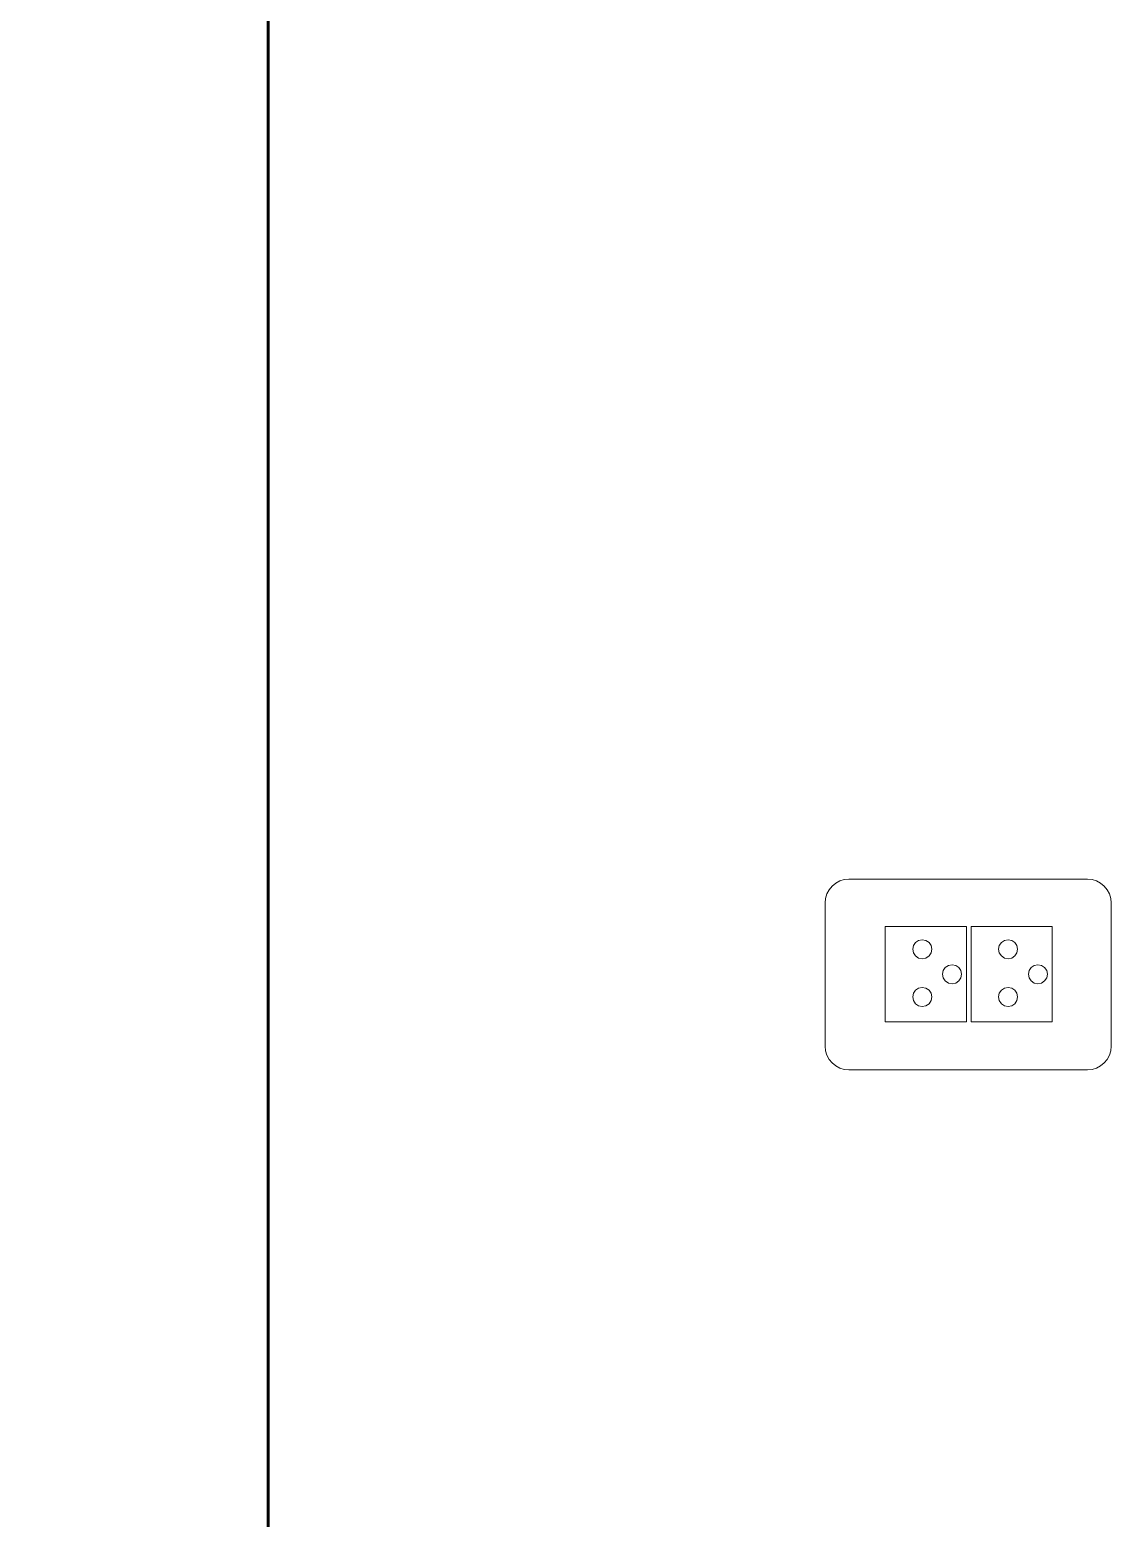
# Model space of a CAD drawing. Header units: metres. Extents: x -41 to 412, y -15 to 25.
# Drawn here: x 323.956 to 324.41, y -13.409 to -12.784 of the extents above; entities that cross this region are included whole.
import ezdxf

# ---------------------------------------------------------------- set-up
doc = ezdxf.new("R2010")
doc.units = ezdxf.units.M
doc.header["$MEASUREMENT"] = 0
doc.set_wipeout_variables(frame=1)
doc.linetypes.add('Wipeout_Contour', pattern=[1, 0, -1])
doc.layers.add('Interior - Furniture', color=7, linetype='Continuous')
doc.layers.add('Structural - Bearing', color=7, linetype='Continuous')

msp = doc.modelspace()

# ---------------------------------------------------------------- linework, layer by layer
at = {"layer": 'Interior - Furniture', "color": 55, "linetype": 'Continuous', "lineweight": 13, "true_color": 0xa2a233}
for p, q in [((324.29263, -13.14348), (324.29415, -13.14224)), ((324.29415, -13.14224), (324.29588, -13.14131)), ((324.29588, -13.14131), (324.29775, -13.14074)), ((324.29775, -13.14074), (324.2997, -13.14055)), ((324.2997, -13.14055), (324.3997, -13.14055)), ((324.3997, -13.14055), (324.40166, -13.14074)), ((324.40166, -13.14074), (324.40353, -13.14131)), ((324.40353, -13.14131), (324.40526, -13.14224)), ((324.40526, -13.14224), (324.40678, -13.14348)), ((324.2897, -13.15055), (324.2899, -13.1486)), ((324.2899, -13.1486), (324.29047, -13.14672)), ((324.29047, -13.14672), (324.29139, -13.145)), ((324.29139, -13.145), (324.29263, -13.14348)), ((324.40678, -13.14348), (324.40802, -13.145)), ((324.40802, -13.145), (324.40894, -13.14672)), ((324.40894, -13.14672), (324.40951, -13.1486)), ((324.40951, -13.1486), (324.4097, -13.15055)), ((324.2897, -13.21055), (324.2897, -13.15055)), ((324.4097, -13.15055), (324.4097, -13.21055)), ((324.34894, -13.16041), (324.31494, -13.16041)), ((324.31494, -13.16041), (324.31494, -13.20041)), ((324.38494, -13.16041), (324.35094, -13.16041)), ((324.35094, -13.16041), (324.35094, -13.20041)), ((324.31494, -13.20041), (324.34894, -13.20041)), ((324.35094, -13.20041), (324.38494, -13.20041)), ((324.2899, -13.2125), (324.2897, -13.21055)), ((324.4097, -13.21055), (324.40951, -13.2125)), ((324.29047, -13.21438), (324.2899, -13.2125)), ((324.29139, -13.21611), (324.29047, -13.21438)), ((324.29263, -13.21762), (324.29139, -13.21611)), ((324.29415, -13.21887), (324.29263, -13.21762)), ((324.40678, -13.21762), (324.40526, -13.21887)), ((324.40802, -13.21611), (324.40678, -13.21762)), ((324.40894, -13.21438), (324.40802, -13.21611)), ((324.40951, -13.2125), (324.40894, -13.21438)), ((324.29588, -13.21979), (324.29415, -13.21887)), ((324.29775, -13.22036), (324.29588, -13.21979)), ((324.2997, -13.22055), (324.29775, -13.22036)), ((324.3997, -13.22055), (324.2997, -13.22055)), ((324.40166, -13.22036), (324.3997, -13.22055)), ((324.40353, -13.21979), (324.40166, -13.22036)), ((324.40526, -13.21887), (324.40353, -13.21979))]:
    msp.add_line(p, q, dxfattribs=at)

# ---------------------------------------------------------------- wipeouts: each hides what was drawn before it
at = {"color": 254, "linetype": 'Wipeout_Contour', "lineweight": 0, "ltscale": 5193.566824}
msp.add_wipeout([(324.32645, -13.16994), (324.32675, -13.17147), (324.32762, -13.17276), (324.32892, -13.17363), (324.33045, -13.17394), (324.33198, -13.17363), (324.33328, -13.17276), (324.33414, -13.17147), (324.33445, -13.16994), (324.33414, -13.1684), (324.33328, -13.16711), (324.33198, -13.16624), (324.33045, -13.16594), (324.32892, -13.16624), (324.32762, -13.16711), (324.32675, -13.1684)], dxfattribs=at).dxf.layer = 'Interior - Furniture'
at = {"color": 254, "linetype": 'Wipeout_Contour', "lineweight": 0, "ltscale": 5194.142349}
msp.add_wipeout([(324.36245, -13.16994), (324.36275, -13.17147), (324.36362, -13.17276), (324.36492, -13.17363), (324.36645, -13.17394), (324.36798, -13.17363), (324.36928, -13.17276), (324.37014, -13.17147), (324.37045, -13.16994), (324.37014, -13.1684), (324.36928, -13.16711), (324.36798, -13.16624), (324.36645, -13.16594), (324.36492, -13.16624), (324.36362, -13.16711), (324.36275, -13.1684)], dxfattribs=at).dxf.layer = 'Interior - Furniture'
at = {"color": 254, "linetype": 'Wipeout_Contour', "lineweight": 0, "ltscale": 5193.773264}
msp.add_wipeout([(324.33894, -13.18041), (324.33924, -13.18194), (324.34011, -13.18324), (324.34141, -13.18411), (324.34294, -13.18441), (324.34447, -13.18411), (324.34576, -13.18324), (324.34663, -13.18194), (324.34694, -13.18041), (324.34663, -13.17888), (324.34576, -13.17758), (324.34447, -13.17672), (324.34294, -13.17641), (324.34141, -13.17672), (324.34011, -13.17758), (324.33924, -13.17888)], dxfattribs=at).dxf.layer = 'Interior - Furniture'
at = {"color": 254, "linetype": 'Wipeout_Contour', "lineweight": 0, "ltscale": 5194.348789}
msp.add_wipeout([(324.37494, -13.18041), (324.37524, -13.18194), (324.37611, -13.18324), (324.37741, -13.18411), (324.37894, -13.18441), (324.38047, -13.18411), (324.38176, -13.18324), (324.38263, -13.18194), (324.38294, -13.18041), (324.38263, -13.17888), (324.38176, -13.17758), (324.38047, -13.17672), (324.37894, -13.17641), (324.37741, -13.17672), (324.37611, -13.17758), (324.37524, -13.17888)], dxfattribs=at).dxf.layer = 'Interior - Furniture'
at = {"color": 254, "linetype": 'Wipeout_Contour', "lineweight": 0, "ltscale": 5193.579817}
msp.add_wipeout([(324.32675, -13.1884), (324.32645, -13.18994), (324.32675, -13.19147), (324.32762, -13.19276), (324.32892, -13.19363), (324.33045, -13.19394), (324.33198, -13.19363), (324.33328, -13.19276), (324.33414, -13.19147), (324.33445, -13.18994), (324.33414, -13.1884), (324.33328, -13.18711), (324.33198, -13.18624), (324.33045, -13.18594), (324.32892, -13.18624), (324.32762, -13.18711)], dxfattribs=at).dxf.layer = 'Interior - Furniture'
at = {"color": 254, "linetype": 'Wipeout_Contour', "lineweight": 0, "ltscale": 5194.155341}
msp.add_wipeout([(324.36245, -13.18994), (324.36275, -13.19147), (324.36362, -13.19276), (324.36492, -13.19363), (324.36645, -13.19394), (324.36798, -13.19363), (324.36928, -13.19276), (324.37014, -13.19147), (324.37045, -13.18994), (324.37014, -13.1884), (324.36928, -13.18711), (324.36798, -13.18624), (324.36645, -13.18594), (324.36492, -13.18624), (324.36362, -13.18711), (324.36275, -13.1884)], dxfattribs=at).dxf.layer = 'Interior - Furniture'
at = {"color": 254, "linetype": 'Wipeout_Contour', "lineweight": 0, "ltscale": 1621.575049}
msp.add_wipeout([(323.85612, -14.31055), (323.85612, -14.62055), (324.05612, -14.62055), (324.05612, -11.36361), (323.85612, -11.36361)], dxfattribs=at).dxf.layer = 'Structural - Bearing'

# ---------------------------------------------------------------- next in the draw order: linework, layer by layer
at = {"layer": 'Interior - Furniture', "color": 55, "linetype": 'Continuous', "lineweight": 13, "true_color": 0xa2a233}
for p, q in [((324.34894, -13.20041), (324.34894, -13.16041)), ((324.38494, -13.20041), (324.38494, -13.16041)), ((324.32675, -13.1684), (324.32762, -13.16711)), ((324.32762, -13.16711), (324.32892, -13.16624)), ((324.32892, -13.16624), (324.33045, -13.16594)), ((324.33045, -13.16594), (324.33198, -13.16624)), ((324.33198, -13.16624), (324.33328, -13.16711)), ((324.33328, -13.16711), (324.33414, -13.1684)), ((324.36275, -13.1684), (324.36362, -13.16711)), ((324.36362, -13.16711), (324.36492, -13.16624)), ((324.36492, -13.16624), (324.36645, -13.16594)), ((324.36645, -13.16594), (324.36798, -13.16624)), ((324.36798, -13.16624), (324.36928, -13.16711)), ((324.36928, -13.16711), (324.37014, -13.1684)), ((324.32645, -13.16994), (324.32675, -13.1684)), ((324.32675, -13.17147), (324.32645, -13.16994)), ((324.32762, -13.17276), (324.32675, -13.17147)), ((324.32892, -13.17363), (324.32762, -13.17276)), ((324.33045, -13.17394), (324.32892, -13.17363)), ((324.33198, -13.17363), (324.33045, -13.17394)), ((324.33328, -13.17276), (324.33198, -13.17363)), ((324.33414, -13.17147), (324.33328, -13.17276)), ((324.33414, -13.1684), (324.33445, -13.16994)), ((324.33445, -13.16994), (324.33414, -13.17147)), ((324.36245, -13.16994), (324.36275, -13.1684)), ((324.36275, -13.17147), (324.36245, -13.16994)), ((324.36362, -13.17276), (324.36275, -13.17147)), ((324.36492, -13.17363), (324.36362, -13.17276)), ((324.36645, -13.17394), (324.36492, -13.17363)), ((324.36798, -13.17363), (324.36645, -13.17394)), ((324.36928, -13.17276), (324.36798, -13.17363)), ((324.37014, -13.17147), (324.36928, -13.17276)), ((324.37014, -13.1684), (324.37045, -13.16994)), ((324.37045, -13.16994), (324.37014, -13.17147)), ((324.33894, -13.18041), (324.33924, -13.17888)), ((324.33924, -13.18194), (324.33894, -13.18041)), ((324.33924, -13.17888), (324.34011, -13.17758)), ((324.34011, -13.17758), (324.34141, -13.17672)), ((324.34141, -13.17672), (324.34294, -13.17641)), ((324.34294, -13.17641), (324.34447, -13.17672)), ((324.34447, -13.17672), (324.34576, -13.17758)), ((324.34576, -13.17758), (324.34663, -13.17888)), ((324.34663, -13.17888), (324.34694, -13.18041)), ((324.34694, -13.18041), (324.34663, -13.18194)), ((324.37494, -13.18041), (324.37524, -13.17888)), ((324.37524, -13.18194), (324.37494, -13.18041)), ((324.37524, -13.17888), (324.37611, -13.17758)), ((324.37611, -13.17758), (324.37741, -13.17672)), ((324.37741, -13.17672), (324.37894, -13.17641)), ((324.37894, -13.17641), (324.38047, -13.17672)), ((324.38047, -13.17672), (324.38176, -13.17758)), ((324.38176, -13.17758), (324.38263, -13.17888)), ((324.38263, -13.17888), (324.38294, -13.18041)), ((324.38294, -13.18041), (324.38263, -13.18194)), ((324.32762, -13.18711), (324.32892, -13.18624)), ((324.32892, -13.18624), (324.33045, -13.18594)), ((324.33045, -13.18594), (324.33198, -13.18624)), ((324.33198, -13.18624), (324.33328, -13.18711)), ((324.34011, -13.18324), (324.33924, -13.18194)), ((324.34141, -13.18411), (324.34011, -13.18324)), ((324.34294, -13.18441), (324.34141, -13.18411)), ((324.34447, -13.18411), (324.34294, -13.18441)), ((324.34576, -13.18324), (324.34447, -13.18411)), ((324.34663, -13.18194), (324.34576, -13.18324)), ((324.36362, -13.18711), (324.36492, -13.18624)), ((324.36492, -13.18624), (324.36645, -13.18594)), ((324.36645, -13.18594), (324.36798, -13.18624)), ((324.36798, -13.18624), (324.36928, -13.18711)), ((324.37611, -13.18324), (324.37524, -13.18194)), ((324.37741, -13.18411), (324.37611, -13.18324)), ((324.37894, -13.18441), (324.37741, -13.18411)), ((324.38047, -13.18411), (324.37894, -13.18441)), ((324.38176, -13.18324), (324.38047, -13.18411)), ((324.38263, -13.18194), (324.38176, -13.18324)), ((324.32645, -13.18994), (324.32675, -13.1884)), ((324.32675, -13.19147), (324.32645, -13.18994)), ((324.32675, -13.1884), (324.32762, -13.18711)), ((324.32762, -13.19276), (324.32675, -13.19147)), ((324.32892, -13.19363), (324.32762, -13.19276)), ((324.33328, -13.19276), (324.33198, -13.19363)), ((324.33328, -13.18711), (324.33414, -13.1884)), ((324.33414, -13.19147), (324.33328, -13.19276)), ((324.33414, -13.1884), (324.33445, -13.18994)), ((324.33445, -13.18994), (324.33414, -13.19147)), ((324.36245, -13.18994), (324.36275, -13.1884)), ((324.36275, -13.19147), (324.36245, -13.18994)), ((324.36275, -13.1884), (324.36362, -13.18711)), ((324.36362, -13.19276), (324.36275, -13.19147)), ((324.36492, -13.19363), (324.36362, -13.19276)), ((324.36928, -13.19276), (324.36798, -13.19363)), ((324.36928, -13.18711), (324.37014, -13.1884)), ((324.37014, -13.19147), (324.36928, -13.19276)), ((324.37014, -13.1884), (324.37045, -13.18994)), ((324.37045, -13.18994), (324.37014, -13.19147)), ((324.33045, -13.19394), (324.32892, -13.19363)), ((324.33198, -13.19363), (324.33045, -13.19394)), ((324.36645, -13.19394), (324.36492, -13.19363)), ((324.36798, -13.19363), (324.36645, -13.19394))]:
    msp.add_line(p, q, dxfattribs=at)
at = {"layer": 'Structural - Bearing', "color": 7, "linetype": 'Continuous', "lineweight": 60}
msp.add_line((324.05612, -11.36361), (324.05612, -13.42055), dxfattribs=at)

doc.saveas('drawing.dxf')
